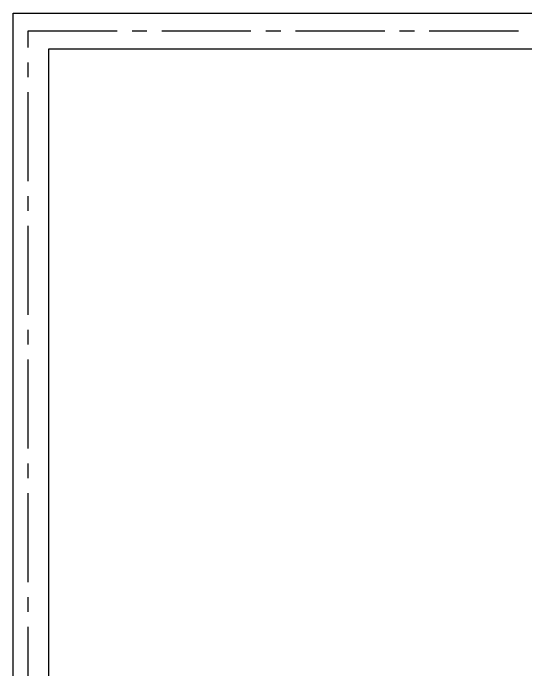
# Model space of a CAD drawing. Header units: metres. Extents: x 95 to 486, y 2972 to 3465.
# Drawn here: x 170.61 to 174.92, y 3042.68 to 3048.21 of the extents above; entities that cross this region are included whole.
import ezdxf

# ---------------------------------------------------------------- set-up
doc = ezdxf.new("R2010")
doc.units = ezdxf.units.M
doc.linetypes.add('CENTER2', pattern=[1.125, 0.75, -0.125, 0.125, -0.125])
doc.linetypes.add('DASHDOT2', pattern=[0.5, 0.25, -0.125, 0, -0.125])
doc.layers.add('0_LINEAS-MEDIANERAS', color=1, linetype='DASHDOT2')
doc.layers.add('0_MUROS', color=7, linetype='Continuous')

msp = doc.modelspace()

# ---------------------------------------------------------------- linework, layer by layer
at = {"layer": '0_LINEAS-MEDIANERAS', "linetype": 'CENTER2'}
for p, q in [((170.7374, 3048.0593), (185.7374, 3048.0593)), ((170.7374, 3027.6693), (170.7374, 3048.0593))]:
    msp.add_line(p, q, dxfattribs=at)
at = {"layer": '0_MUROS'}
for p, q in [((170.6124, 3048.2093), (185.8624, 3048.2093)), ((170.6124, 3027.7193), (170.6124, 3048.2093)), ((170.6124, 3027.7193), (170.6124, 3048.2093)), ((170.9124, 3027.7193), (170.9124, 3047.9093)), ((170.9124, 3047.9093), (185.5624, 3047.9093)), ((170.9124, 3027.7193), (170.9124, 3047.9093))]:
    msp.add_line(p, q, dxfattribs=at)

doc.saveas('drawing.dxf')
